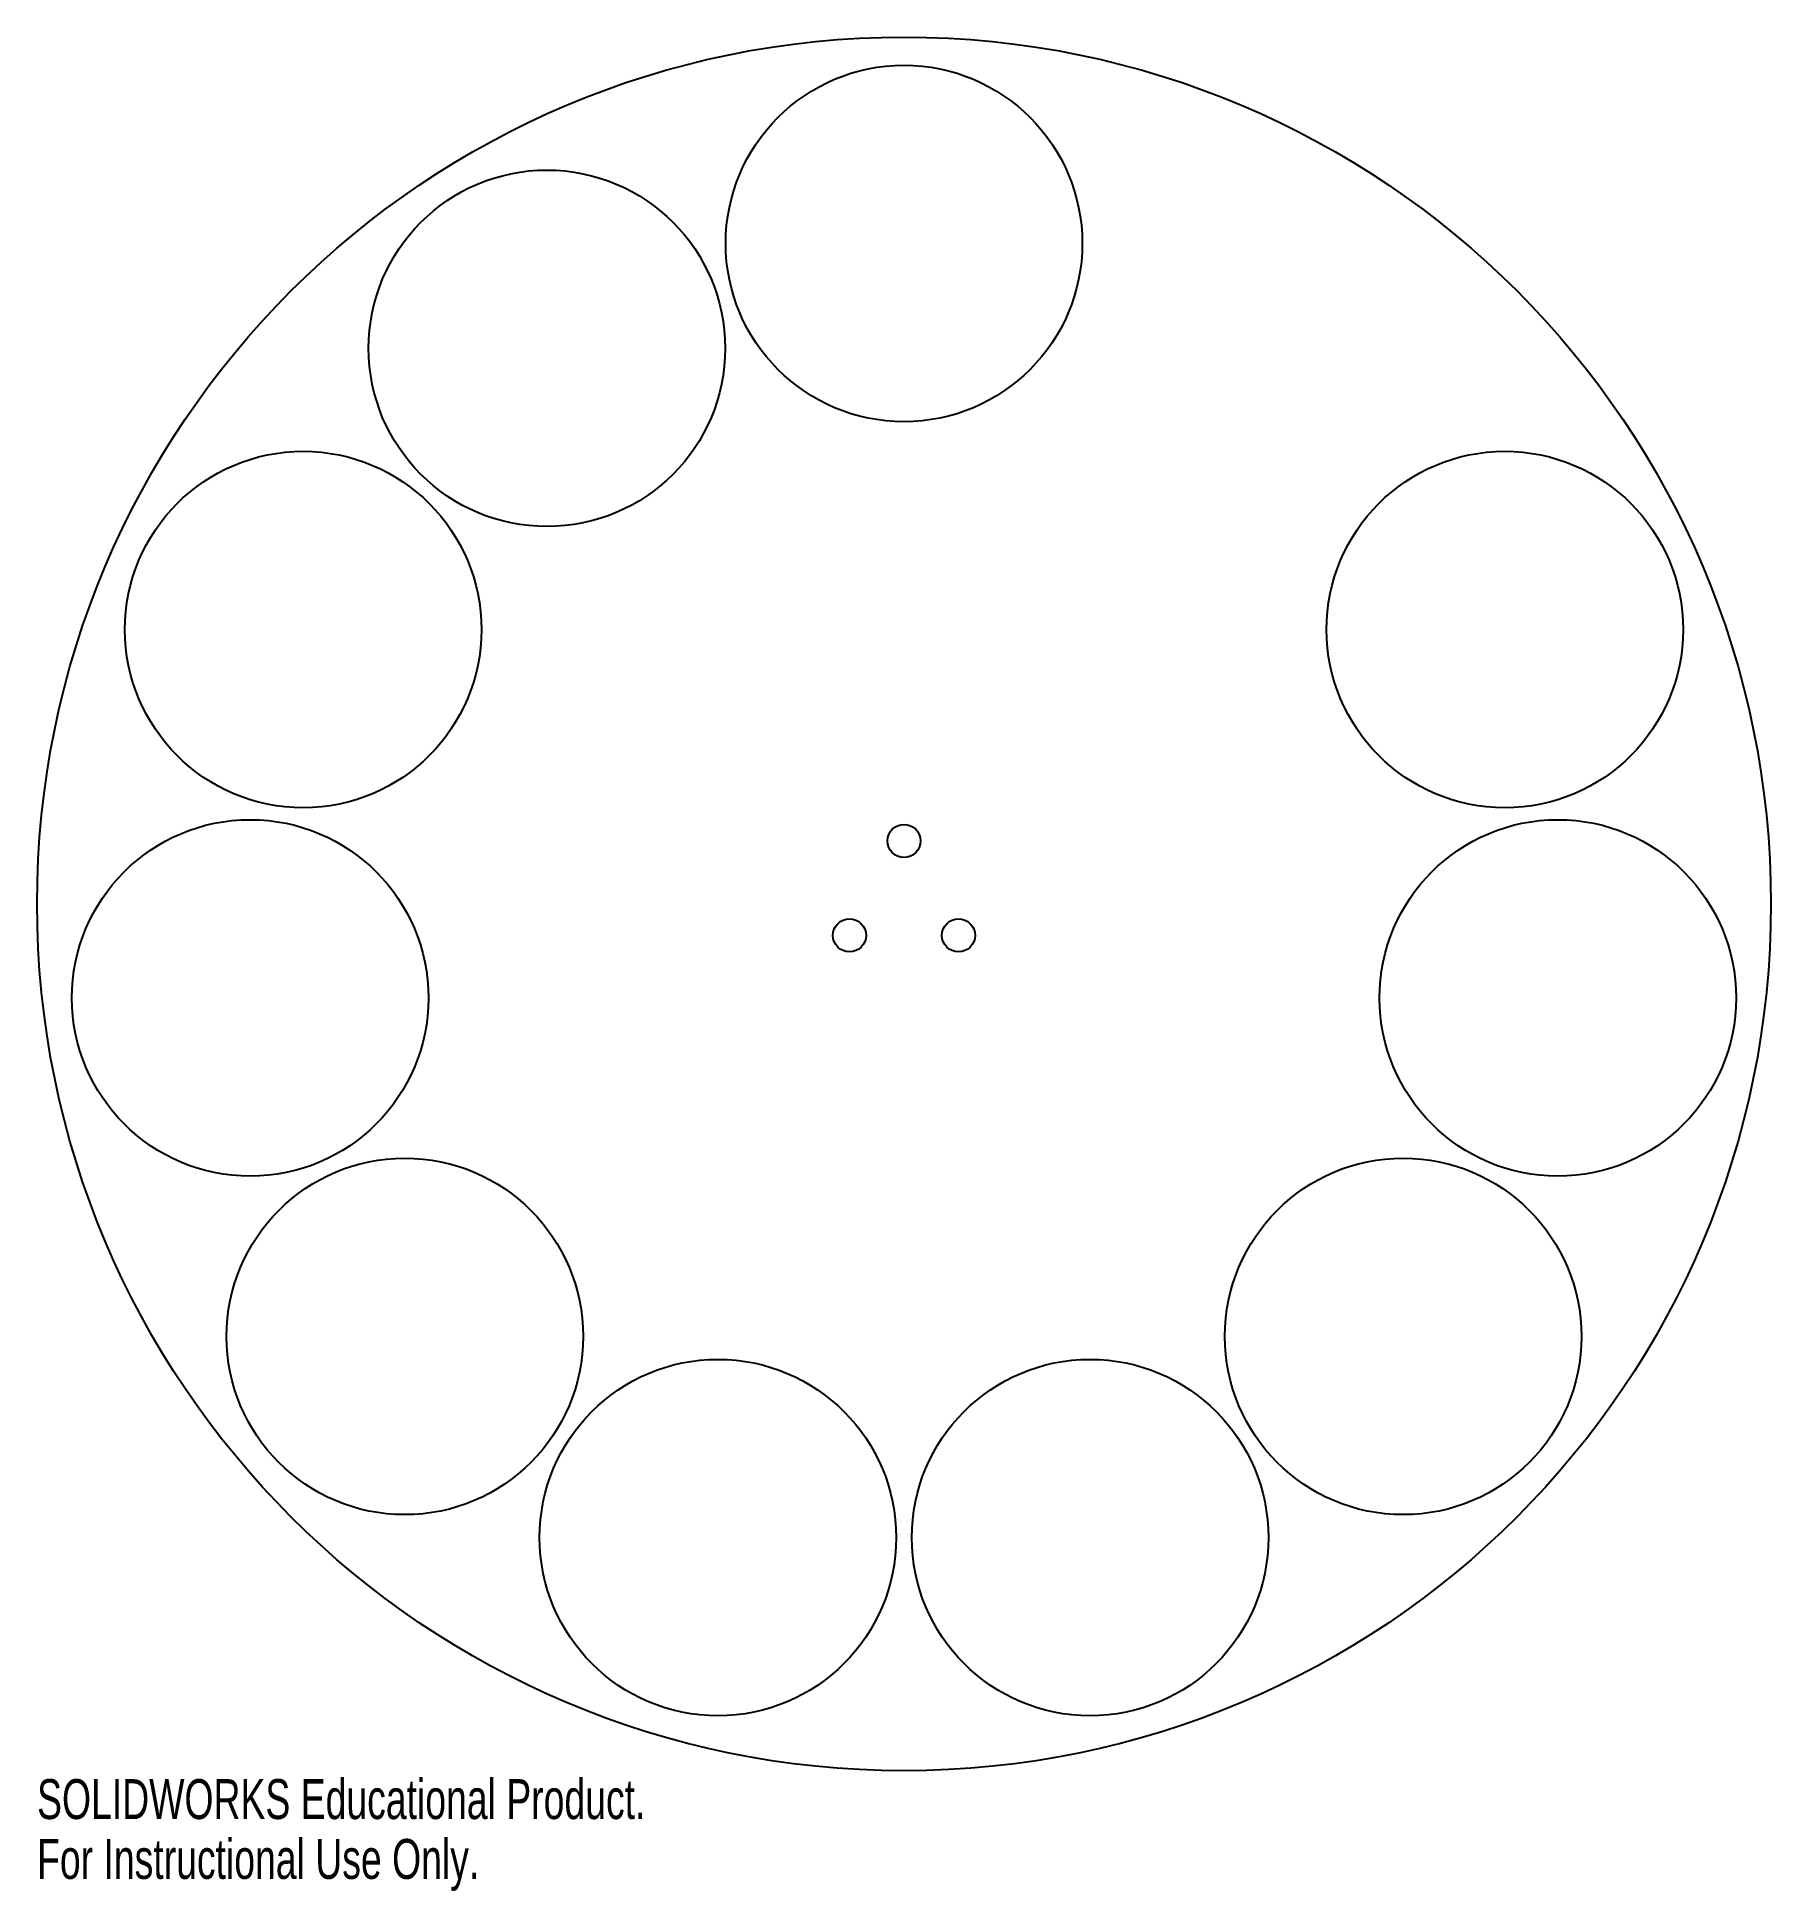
# Model space of a CAD drawing. Header units: millimetres. Extents: x -105 to 105, y -120 to 105.
import ezdxf

# ---------------------------------------------------------------- set-up
doc = ezdxf.new("R2010")
doc.units = ezdxf.units.MM
doc.styles.add('SLDTEXTSTYLE0', font='TXT', dxfattribs={"width": 0.7})

msp = doc.modelspace()

# ---------------------------------------------------------------- linework, layer by layer
at = {"color": 7, "linetype": 'Continuous', "lineweight": 25}
for centre, radius in [((0, 0), 105), ((0, 80), 21.59), ((-43.25, 67.3), 21.59), ((-72.77, 33.23), 21.59), ((72.77, 33.23), 21.59), ((-79.19, -11.39), 21.59), ((0, 7.62), 2), ((79.19, -11.39), 21.59), ((-6.6, -3.81), 2), ((6.6, -3.81), 2), ((-60.46, -52.39), 21.59), ((60.46, -52.39), 21.59), ((-22.54, -76.76), 21.59), ((22.54, -76.76), 21.59)]:
    msp.add_circle(centre, radius, dxfattribs=at)

# ---------------------------------------------------------------- texts
at = {"color": 7, "linetype": 'Continuous', "char_height": 4.8336, "attachment_point": 1, "style": 'SLDTEXTSTYLE0'}
for s, insert in [('SOLIDWORKS Educational Product.', (-105, -106.02)), ('For Instructional Use Only.', (-105, -113.27))]:
    msp.add_mtext(s, dxfattribs=dict(at, insert=insert))

doc.saveas('drawing.dxf')
